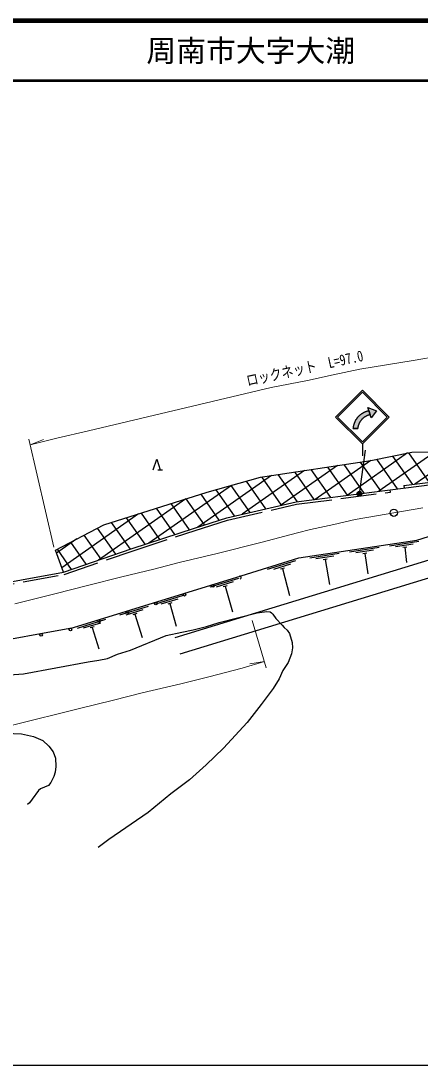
# Model space of a CAD drawing. Units: millimetres, scale not verified. Extents: x 40000 to 680000, y 20000 to 380000.
# Drawn here: x 383982 to 450918, y 205000 to 380000 of the extents above; entities that cross this region are included whole.
import ezdxf
from ezdxf.enums import TextEntityAlignment as Align

# ---------------------------------------------------------------- set-up
doc = ezdxf.new("R2010")
doc.units = ezdxf.units.MM
doc.header["$LTSCALE"] = 1000
doc.linetypes.add('CHAIN', pattern=[18.5, 12, -1.5, 3.5, -1.5])
doc.linetypes.add('DASHED', pattern=[7.5, 6, -1.5])
for name, color, linetype, lineweight in [('M-BGD', 7, 'Continuous', 25), ('M-BMK', 2, 'CHAIN', 13), ('M-BMK-SRVR', 3, 'Continuous', 25), ('M-STR-HTXT', 7, 'Continuous', 13), ('M-STR-STRC', 7, 'Continuous', 25), ('M-TTL', 2, 'Continuous', 140), ('M-TTL-BAND', 7, 'Continuous', 25), ('M-TTL-LINE', 7, 'Continuous', 50)]:
    doc.layers.add(name, color=color, linetype=linetype, lineweight=lineweight)
doc.layers.add('M-TTL-TXT', color=7, linetype='Continuous')
doc.styles.add('ＭＳ ゴシック', font='')
doc.styles.get('ＭＳ ゴシック').set_extended_font_data('MS Gothic')

msp = doc.modelspace()

# ---------------------------------------------------------------- hatches: boundary and pattern name
at = {"layer": 'M-STR-STRC'}
for points in [[(442531, 313984), (442486, 313975), (442442, 313965), (442399, 313955), (442355, 313943), (442312, 313931), (442268, 313918), (442225, 313905), (442183, 313890), (442140, 313875), (442098, 313859), (442056, 313842), (442014, 313825), (441973, 313807), (441932, 313788), (441891, 313768), (441851, 313748), (441811, 313727), (441771, 313706), (441732, 313683), (441693, 313660), (441655, 313637), (441617, 313612), (441579, 313587), (441542, 313562), (441506, 313535), (441469, 313508), (441434, 313481), (441398, 313453), (441364, 313424), (441329, 313394), (441296, 313364), (441263, 313334), (441230, 313303), (441198, 313271), (441166, 313239), (441135, 313206), (441105, 313172), (441075, 313138), (441046, 313104), (441017, 313069), (440989, 313034), (440962, 312998), (440935, 312962), (440909, 312925), (440884, 312887), (440859, 312850), (440835, 312812), (440811, 312773), (440788, 312734), (440766, 312695), (440745, 312655), (440724, 312615), (440704, 312575), (440685, 312534), (440666, 312493), (440648, 312451), (440631, 312409), (440615, 312367), (440599, 312325), (440584, 312283), (440570, 312240), (440557, 312197), (440544, 312153), (440532, 312110), (440521, 312066), (440510, 312022), (440501, 311978), (440492, 311934), (440484, 311889), (440476, 311845), (440470, 311800), (440464, 311756), (440459, 311711), (440455, 311666), (440455, 311662), (439711, 311663), (439714, 311701), (439719, 311759), (439725, 311817), (439732, 311875), (439740, 311932), (439749, 311990), (439759, 312047), (439770, 312104), (439782, 312161), (439795, 312217), (439809, 312274), (439823, 312330), (439839, 312386), (439856, 312441), (439874, 312496), (439893, 312551), (439912, 312606), (439933, 312660), (439955, 312714), (439977, 312768), (440001, 312821), (440025, 312873), (440051, 312926), (440077, 312977), (440104, 313029), (440132, 313080), (440161, 313130), (440191, 313180), (440221, 313229), (440253, 313278), (440285, 313326), (440319, 313374), (440353, 313421), (440387, 313467), (440423, 313513), (440459, 313558), (440497, 313603), (440535, 313647), (440573, 313690), (440613, 313733), (440653, 313774), (440694, 313816), (440736, 313856), (440778, 313896), (440821, 313935), (440865, 313973), (440909, 314010), (440954, 314047), (441000, 314083), (441046, 314118), (441093, 314152), (441141, 314185), (441189, 314218), (441238, 314250), (441287, 314281), (441336, 314311), (441387, 314340), (441437, 314368), (441489, 314395), (441540, 314422), (441592, 314448), (441645, 314472), (441698, 314496), (441751, 314519), (441805, 314541), (441859, 314562), (441914, 314582), (441969, 314601), (442024, 314619), (442079, 314636), (442135, 314652), (442191, 314667), (442247, 314681), (442304, 314694), (442138, 315214), (443608, 314650), (442696, 313465)], [(442304, 314694), (442247, 314681), (442191, 314667), (442135, 314652), (442079, 314636), (442024, 314619), (441969, 314601), (441914, 314582), (441859, 314562), (441805, 314541), (441751, 314519), (441698, 314496), (441645, 314472), (441592, 314448), (441540, 314422), (441489, 314395), (441437, 314368), (441387, 314340), (441336, 314311), (441287, 314281), (441238, 314250), (441189, 314218), (441141, 314185), (441093, 314152), (441046, 314118), (441000, 314083), (440954, 314047), (440909, 314010), (440865, 313973), (440821, 313935), (440778, 313896), (440736, 313856), (440694, 313816), (440653, 313774), (440613, 313733), (440573, 313690), (440535, 313647), (440497, 313603), (440459, 313558), (440423, 313513), (440387, 313467), (440353, 313421), (440319, 313374), (440285, 313326), (440253, 313278), (440221, 313229), (440191, 313180), (440161, 313130), (440132, 313080), (440104, 313029), (440077, 312977), (440051, 312926), (440025, 312873), (440001, 312821), (439977, 312768), (439955, 312714), (439933, 312660), (439912, 312606), (439893, 312551), (439874, 312496), (439856, 312441), (439839, 312386), (439823, 312330), (439809, 312274), (439795, 312217), (439782, 312161), (439770, 312104), (439759, 312047), (439749, 311990), (439740, 311932), (439732, 311875), (439725, 311817), (439719, 311759), (439714, 311701), (439711, 311663), (440455, 311662), (440459, 311711), (440464, 311756), (440470, 311800), (440476, 311845), (440484, 311889), (440492, 311934), (440501, 311978), (440510, 312022), (440521, 312066), (440532, 312110), (440544, 312153), (440557, 312197), (440570, 312240), (440584, 312283), (440599, 312325), (440615, 312367), (440631, 312409), (440648, 312451), (440666, 312493), (440685, 312534), (440704, 312575), (440724, 312615), (440745, 312655), (440766, 312695), (440788, 312734), (440811, 312773), (440835, 312812), (440859, 312850), (440884, 312887), (440909, 312925), (440935, 312962), (440962, 312998), (440989, 313034), (441017, 313069), (441046, 313104), (441075, 313138), (441105, 313172), (441135, 313206), (441166, 313239), (441198, 313271), (441230, 313303), (441263, 313334), (441296, 313364), (441329, 313394), (441364, 313424), (441398, 313453), (441434, 313481), (441469, 313508), (441506, 313535), (441542, 313562), (441579, 313587), (441617, 313612), (441655, 313637), (441693, 313660), (441732, 313683), (441771, 313706), (441811, 313727), (441851, 313748), (441891, 313768), (441932, 313788), (441973, 313807), (442014, 313825), (442056, 313842), (442098, 313859), (442140, 313875), (442183, 313890), (442225, 313905), (442268, 313918), (442312, 313931), (442355, 313943), (442399, 313955), (442442, 313965), (442486, 313975), (442531, 313984)], [(440411, 300540, -0.41421), (440533, 301092, -0.41421), (441086, 300969, -1)]]:
    msp.add_hatch(color=256, dxfattribs=at).paths.add_polyline_path(points)

# ---------------------------------------------------------------- linework, layer by layer
at = {"layer": 'M-BGD'}
for p, q in [((442629, 306312), (433320, 299794)), ((448807, 307586), (438666, 300485)), ((447135, 301578), (443671, 306525)), ((453430, 307771), (444012, 301177)), ((449679, 302304), (446338, 307076)), ((452481, 302661), (449004, 307626)), ((457854, 307816), (450049, 302351)), ((406966, 304773), (407719, 304773)), ((431552, 304660), (421068, 297318)), ((437090, 305486), (427528, 298790)), ((435940, 300133), (432655, 304824)), ((438738, 300494), (435418, 305236)), ((441537, 300856), (438181, 305648)), ((444335, 301218), (440945, 306060)), ((426014, 303834), (413657, 295181)), ((425065, 298229), (421803, 302887)), ((427697, 298828), (424364, 303588)), ((430342, 299409), (427128, 304000)), ((433141, 299771), (429891, 304412)), ((419269, 302163), (405447, 292484)), ((419801, 297030), (416717, 301433)), ((422433, 297629), (419260, 302160)), ((445930, 301021), (445879, 301418)), ((448204, 302117), (448254, 301720)), ((411649, 299879), (397016, 289633)), ((414747, 295530), (411692, 299893)), ((417239, 296329), (414192, 300681)), ((407297, 293093), (404193, 297527)), ((409778, 293909), (406692, 298316)), ((412258, 294726), (409192, 299104)), ((403718, 297377), (390846, 288365)), ((402339, 291457), (399193, 295950)), ((404817, 292277), (401693, 296739)), ((399878, 290614), (396819, 294982)), ((393376, 293188), (389959, 290795)), ((394955, 288926), (392347, 292652)), ((397416, 289770), (394583, 293817)), ((450722, 292744), (445778, 291994)), ((449778, 292297), (446812, 291848)), ((392494, 288083), (390111, 291486)), ((437370, 290719), (432426, 289969)), ((444041, 291731), (439097, 290981)), ((443097, 291284), (440131, 290834)), ((442005, 290815), (441313, 290710)), ((441659, 290763), (442176, 287350)), ((448686, 291828), (447994, 291723)), ((448340, 291776), (448656, 289213)), ((430042, 289510), (425265, 288035)), ((429175, 288928), (426309, 288044)), ((436426, 290272), (433460, 289823)), ((435334, 289803), (434642, 289698)), ((434988, 289751), (435718, 285546)), ((428165, 288302), (427496, 288096)), ((427831, 288199), (429015, 283710)), ((420461, 286553), (415684, 285078)), ((419594, 285971), (416728, 285086)), ((418584, 285345), (417915, 285139)), ((411188, 283690), (406411, 282216)), ((418249, 285242), (419463, 280941)), ((405316, 281878), (400538, 280403)), ((410321, 283109), (407455, 282224)), ((409311, 282483), (408642, 282277)), ((408977, 282380), (410010, 278567)), ((404449, 281296), (401582, 280411)), ((403439, 280670), (402770, 280464)), ((403104, 280567), (404318, 276687)), ((398171, 279673), (393394, 278198)), ((397304, 279091), (394438, 278206)), ((396294, 278465), (395625, 278259)), ((395960, 278362), (397065, 274781))]:
    msp.add_line(p, q, dxfattribs=at)
for points in [[(391121, 287612), (389772, 291309), (397884, 295538), (415236, 301010), (424135, 303554), (442661, 306316), (449511, 307731), (462293, 307862), (467612, 310187), (474194, 308575), (485322, 308398), (485506, 306114)], [(406179, 304773), (406762, 306555), (407344, 304773)], [(445879, 301418), (465105, 303863), (485126, 305764), (490551, 304995), (494602, 301287), (497430, 298559), (498830, 296955), (499523, 291503)], [(448204, 302117), (465061, 304261), (485135, 306167), (490729, 305374), (494347, 302062)], [(269340, 300912), (275961, 297702), (280977, 292247), (287109, 284136), (292412, 277286), (298909, 270947), (306752, 270922), (315656, 270304), (323501, 270873), (340665, 276039), (355248, 279961), (371673, 283980), (375430, 285432), (376979, 285066), (391121, 287612), (402654, 291565), (413085, 294998), (418505, 296735), (430117, 299380), (445879, 301418)], [(420893, 287000), (430598, 289995), (450338, 292989), (463725, 297176), (477725, 296682), (487283, 297940), (490069, 295734), (492078, 290400)], [(489905, 295533), (453114, 289846), (409800, 276584)], [(490620, 292751), (453754, 287052), (410637, 273850)], [(376806, 275417), (392807, 278331), (420893, 287000)], [(382047, 270387), (384398, 270598), (395244, 272610), (397029, 272876), (398501, 273136), (400184, 273853), (402365, 274560), (408352, 276986), (410955, 277582), (412885, 277928), (415079, 278510), (417236, 279171), (423594, 280807), (425195, 281022), (425751, 280949), (426005, 280801), (426203, 280597), (426754, 279853), (427762, 278703), (428133, 278344), (428654, 277877), (429013, 277333), (429466, 275816), (429520, 274910), (429334, 273908), (428790, 272470), (427875, 271147), (427293, 269720), (426254, 268100), (424273, 265424), (421897, 262440), (417936, 258121), (415026, 255297), (412253, 252834), (409110, 250460), (405345, 247327), (398712, 242810), (396935, 241456)], [(379963, 260690), (384082, 260518), (386084, 260049), (387643, 259381), (388682, 258466), (389400, 257477), (389759, 256439), (389846, 255050), (389716, 254097), (389499, 253367), (389029, 252363), (388627, 251862), (387274, 251295), (386944, 251007), (385860, 249543), (385440, 248977), (385112, 248668)]]:
    msp.add_lwpolyline(points, dxfattribs=at)
at = {"layer": 'M-BGD', "linetype": 'DASHED'}
msp.add_lwpolyline([(323574, 270477), (340774, 275655), (355348, 279574), (371793, 283598), (375458, 285015), (376968, 284658), (391222, 287224), (402781, 291186), (413208, 294617), (418610, 296348), (430187, 298985), (445930, 301021)], dxfattribs=at)
at = {"layer": 'M-BGD'}
for centre in [(416182, 285310), (411405, 283836), (406627, 282361), (401849, 280886), (397072, 279412), (387358, 277110), (392277, 278006)]:
    msp.add_circle(centre, 225, dxfattribs=at)
msp.add_arc((420685, 286700), 225, 287.15336, 107.15336, dxfattribs=at)
at = {"layer": 'M-BMK'}
msp.add_lwpolyline([(382974, 282326), (389660, 283988), (395156, 285386), (400917, 286842), (406266, 288111), (410527, 289244), (416889, 290730), (424188, 292604), (430338, 294221), (432559, 294735), (436446, 295622), (440015, 296415), (443623, 297057), (446513, 297567), (451386, 298379)], dxfattribs=at)
at = {"layer": 'M-BMK-SRVR'}
msp.add_circle((446513, 297567), 600, dxfattribs=at)
at = {"layer": 'M-STR-HTXT'}
for p, q in [((385299, 309874), (389483, 291781)), ((385515, 308939), (387792, 309857)), ((422776, 279507), (425127, 271593)), ((424815, 272641), (422388, 272276))]:
    msp.add_line(p, q, dxfattribs=at)
for points in [[(385515, 308939), (390030, 310062), (395302, 311323), (425946, 318561), (432019, 319743), (436345, 320699), (440824, 321651), (449733, 323084), (454271, 323854), (458676, 324534), (464571, 325216), (471641, 325959), (475724, 326305), (481879, 326491), (485830, 326305)], [(382571, 261953), (393787, 264738), (399522, 266137), (404323, 267374), (410801, 268922), (415478, 270085), (421090, 271535), (424815, 272641)]]:
    msp.add_lwpolyline(points, dxfattribs=at)
at = {"layer": 'M-STR-STRC'}
for p, q in [((436731, 313616), (441231, 318116)), ((437085, 313616), (441231, 317763)), ((445732, 313616), (441231, 318116)), ((445378, 313616), (441231, 317763)), ((442696, 313465), (442138, 315214)), ((442138, 315214), (443608, 314650)), ((436731, 313616), (441231, 309116)), ((437085, 313616), (441231, 309469)), ((441231, 309469), (445378, 313616)), ((441232, 309116), (445732, 313616)), ((443608, 314650), (442696, 313465)), ((439711, 311663), (440455, 311662)), ((440748, 300754), (441783, 308062)), ((441231, 309116), (441231, 307116))]:
    msp.add_line(p, q, dxfattribs=at)
for points in [[(442138, 315214), (443608, 314650), (442696, 313465)], [(442138, 315214), (443608, 314650), (442696, 313465)], [(442304, 314694), (442138, 315214), (443608, 314650), (442696, 313465), (442531, 313984)], [(442304, 314694), (442531, 313984), (442531, 313984), (442486, 313975), (442442, 313965), (442399, 313955), (442355, 313943), (442312, 313931), (442268, 313918), (442225, 313905), (442183, 313890), (442140, 313875), (442098, 313859), (442056, 313842), (442014, 313825), (441973, 313807), (441932, 313788), (441891, 313768), (441851, 313748), (441811, 313727), (441771, 313706), (441732, 313683), (441693, 313660), (441655, 313637), (441617, 313612), (441579, 313587), (441542, 313562), (441506, 313535), (441469, 313508), (441434, 313481), (441398, 313453), (441364, 313424), (441329, 313394), (441296, 313364), (441263, 313334), (441230, 313303), (441198, 313271), (441166, 313239), (441135, 313206), (441105, 313172), (441075, 313138), (441046, 313104), (441017, 313069), (440989, 313034), (440962, 312998), (440935, 312962), (440909, 312925), (440884, 312887), (440859, 312850), (440835, 312812), (440811, 312773), (440788, 312734), (440766, 312695), (440745, 312655), (440724, 312615), (440704, 312575), (440685, 312534), (440666, 312493), (440648, 312451), (440631, 312409), (440615, 312367), (440599, 312325), (440584, 312283), (440570, 312240), (440557, 312197), (440544, 312153), (440532, 312110), (440521, 312066), (440510, 312022), (440501, 311978), (440492, 311934), (440484, 311889), (440476, 311845), (440470, 311800), (440464, 311756), (440459, 311711), (440455, 311666), (440455, 311662), (440455, 311662), (439711, 311663), (439711, 311663), (439714, 311701), (439719, 311759), (439725, 311817), (439732, 311875), (439740, 311932), (439749, 311990), (439759, 312047), (439770, 312104), (439782, 312161), (439795, 312217), (439809, 312274), (439823, 312330), (439839, 312386), (439856, 312441), (439874, 312496), (439893, 312551), (439912, 312606), (439933, 312660), (439955, 312714), (439977, 312768), (440001, 312821), (440025, 312873), (440051, 312926), (440077, 312977), (440104, 313029), (440132, 313080), (440161, 313130), (440191, 313180), (440221, 313229), (440253, 313278), (440285, 313326), (440319, 313374), (440353, 313421), (440387, 313467), (440423, 313513), (440459, 313558), (440497, 313603), (440535, 313647), (440573, 313690), (440613, 313733), (440653, 313774), (440694, 313816), (440736, 313856), (440778, 313896), (440821, 313935), (440865, 313973), (440909, 314010), (440954, 314047), (441000, 314083), (441046, 314118), (441093, 314152), (441141, 314185), (441189, 314218), (441238, 314250), (441287, 314281), (441336, 314311), (441387, 314340), (441437, 314368), (441489, 314395), (441540, 314422), (441592, 314448), (441645, 314472), (441698, 314496), (441751, 314519), (441805, 314541), (441859, 314562), (441914, 314582), (441969, 314601), (442024, 314619), (442079, 314636), (442135, 314652), (442191, 314667), (442247, 314681)]]:
    msp.add_lwpolyline(points, close=True, dxfattribs=at)
msp.add_circle((440748, 300754), 400, dxfattribs=at)
at = {"layer": 'M-TTL'}
msp.add_line((680000, 380000), (40000, 380000), dxfattribs=at)
at = {"layer": 'M-TTL-BAND'}
msp.add_line((40000, 205000), (579000, 205000), dxfattribs=at)
at = {"layer": 'M-TTL-LINE'}
msp.add_line((40000, 370000), (680000, 370000), dxfattribs=at)

# ---------------------------------------------------------------- texts
at = {"layer": 'M-STR-HTXT', "style": 'ＭＳ ゴシック', "width": 0.8}
msp.add_text('ロックネット\u3000L=97.0', height=1833, rotation=12.309, dxfattribs=at).set_placement((431881, 320376), align=Align.BOTTOM_CENTER)
at = {"layer": 'M-TTL-TXT', "style": 'ＭＳ ゴシック'}
msp.add_text('周南市大字大潮', height=3666, dxfattribs=at).set_placement((405024, 375000), align=Align.MIDDLE_LEFT)

doc.saveas('drawing.dxf')
